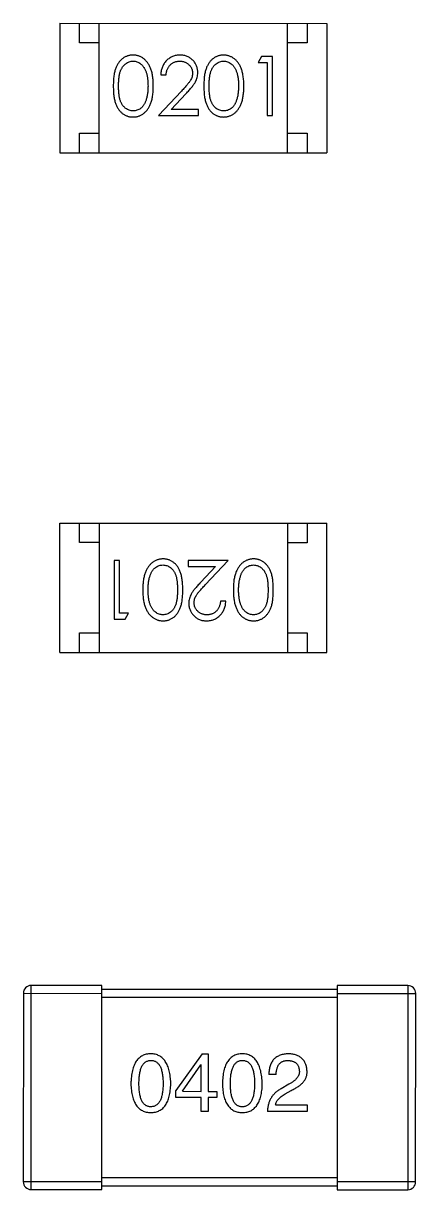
# Model space of a CAD drawing. Header units: millimetres. Extents: x 453.6 to 545.9, y 214.7 to 294.3.
# Drawn here: x 498.603 to 499.603, y 274.877 to 277.848 of the extents above; entities that cross this region are included whole.
import ezdxf

# ---------------------------------------------------------------- set-up
doc = ezdxf.new("R2010")
doc.units = ezdxf.units.MM
doc.header["$LTSCALE"] = 30.734
doc.layers.get('0').update_dxf_attribs({"linetype": 'CONTINUOUS'})

msp = doc.modelspace()

# ---------------------------------------------------------------- linework, layer by layer
at = {"linetype": 'Continuous'}
for p, q in [((498.6962, 277.8481), (498.6962, 277.5181)), ((498.6962, 277.8481), (499.3762, 277.848)), ((498.7462, 277.7981), (498.7462, 277.8481)), ((498.7962, 277.5181), (498.7962, 277.8481)), ((499.2762, 277.518), (499.2762, 277.848)), ((499.3262, 277.848), (499.3262, 277.798)), ((499.3762, 277.848), (499.3762, 277.518)), ((498.7962, 277.7981), (498.7462, 277.7981)), ((499.3262, 277.798), (499.2762, 277.798)), ((499.2103, 277.7633), (499.2015, 277.7479)), ((499.238, 277.7633), (499.2103, 277.7633)), ((499.238, 277.6133), (499.238, 277.7633)), ((499.2015, 277.7479), (499.2246, 277.7479)), ((499.2246, 277.7479), (499.2246, 277.6133)), ((498.9534, 277.7172), (498.9669, 277.7172)), ((499.0058, 277.6754), (498.9476, 277.6133)), ((498.9798, 277.6287), (499.0173, 277.6687)), ((498.9476, 277.6133), (499.0496, 277.6133)), ((499.0496, 277.6287), (498.9798, 277.6287)), ((499.0496, 277.6133), (499.0496, 277.6287)), ((499.2246, 277.6133), (499.238, 277.6133)), ((498.7462, 277.5181), (498.7462, 277.5681)), ((498.7462, 277.5681), (498.7962, 277.5681)), ((499.2762, 277.568), (499.3262, 277.568)), ((499.3262, 277.568), (499.3262, 277.518)), ((498.6962, 277.5181), (499.3762, 277.518)), ((498.6961, 276.2452), (498.6962, 276.5752)), ((498.6962, 276.5752), (499.3762, 276.5751)), ((498.7462, 276.5252), (498.7462, 276.5752)), ((498.7962, 276.5752), (498.7961, 276.2452)), ((499.2762, 276.5751), (499.2761, 276.2451)), ((499.3262, 276.5751), (499.3262, 276.5251)), ((499.3761, 276.2451), (499.3762, 276.5751)), ((498.7962, 276.5252), (498.7462, 276.5252)), ((499.3262, 276.5251), (499.2762, 276.5251)), ((498.8344, 276.4799), (498.8343, 276.3299)), ((498.8478, 276.4799), (498.8344, 276.4799)), ((498.8478, 276.3453), (498.8478, 276.4799)), ((499.0228, 276.4799), (499.0228, 276.4645)), ((499.1248, 276.4799), (499.0228, 276.4799)), ((499.0228, 276.4645), (499.0926, 276.4645)), ((499.0926, 276.4645), (499.0551, 276.4245)), ((499.0666, 276.4178), (499.1248, 276.4799)), ((499.119, 276.376), (499.1055, 276.376)), ((498.8709, 276.3453), (498.8478, 276.3453)), ((498.8621, 276.3299), (498.8709, 276.3453)), ((498.8343, 276.3299), (498.8621, 276.3299)), ((498.7461, 276.2452), (498.7461, 276.2952)), ((498.7461, 276.2952), (498.7961, 276.2952)), ((499.2761, 276.2951), (499.3261, 276.2951)), ((499.3261, 276.2951), (499.3261, 276.2451)), ((498.6961, 276.2452), (499.3761, 276.2451)), ((498.6229, 274.8773), (498.623, 275.3973)), ((498.803, 275.3972), (498.623, 275.3973)), ((498.8029, 274.8772), (498.803, 275.3972)), ((499.403, 275.3871), (498.803, 275.3872)), ((499.403, 275.3971), (499.4029, 274.8771)), ((499.583, 275.3971), (499.403, 275.3971)), ((499.583, 275.3971), (499.5829, 274.8771)), ((498.603, 275.3773), (498.6029, 274.8973)), ((498.603, 275.3773), (498.803, 275.3772)), ((498.803, 275.3672), (499.403, 275.3671)), ((499.403, 275.3771), (499.603, 275.3771)), ((499.6029, 274.8971), (499.603, 275.3771)), ((499.0585, 275.2235), (498.9913, 275.13)), ((499.0585, 275.2235), (499.0741, 275.2234)), ((499.0741, 275.2234), (499.0741, 275.1275)), ((499.0085, 275.1276), (499.0552, 275.1948)), ((499.056, 275.1948), (499.0552, 275.1948)), ((499.056, 275.1275), (499.056, 275.1948)), ((499.2474, 275.1701), (499.2285, 275.1701)), ((499.2793, 275.1455), (499.2597, 275.1341)), ((498.9913, 275.112), (498.9913, 275.13)), ((499.0085, 275.1276), (499.056, 275.1275)), ((499.0741, 275.1275), (499.0962, 275.1275)), ((499.0962, 275.1275), (499.0962, 275.112)), ((499.2703, 275.121), (499.2859, 275.13)), ((499.056, 275.112), (498.9913, 275.112)), ((499.056, 275.0759), (499.056, 275.112)), ((499.0741, 275.112), (499.0741, 275.0759)), ((499.0962, 275.112), (499.0741, 275.112)), ((499.2457, 275.0931), (499.3261, 275.0931)), ((499.3261, 275.0931), (499.3261, 275.0759)), ((499.0741, 275.0759), (499.056, 275.0759)), ((499.3261, 275.0759), (499.2252, 275.0759)), ((499.4029, 274.9071), (498.8029, 274.9072)), ((498.8029, 274.8972), (498.6029, 274.8973)), ((498.6229, 274.8773), (498.8029, 274.8772)), ((498.8029, 274.8872), (499.4029, 274.8871)), ((499.6029, 274.8971), (499.4029, 274.8971)), ((499.4029, 274.8771), (499.5829, 274.8771))]:
    msp.add_line(p, q, dxfattribs=at)
for centre, start, end in [((498.623, 275.3773), 89.9899, 179.9899), ((499.583, 275.3771), 359.9899, 89.9899), ((498.6229, 274.8973), 179.9899, 269.9899), ((499.5829, 274.8971), 269.9899, 359.9899)]:
    msp.add_arc(centre, 0.02, start, end, dxfattribs=at)
for points, knots in [([(498.8824, 277.7672), (498.8812, 277.7672), (498.8789, 277.7671), (498.8755, 277.7667), (498.8721, 277.7661), (498.8688, 277.7651), (498.8656, 277.764), (498.8625, 277.7625), (498.8594, 277.7608), (498.8565, 277.7588), (498.8537, 277.7566), (498.851, 277.7542), (498.8485, 277.7514), (498.8462, 277.7485), (498.8441, 277.7453), (498.842, 277.7418), (498.8402, 277.7381), (498.8385, 277.7342), (498.8371, 277.7299), (498.8358, 277.7252), (498.8346, 277.72), (498.8338, 277.7145), (498.8331, 277.7085), (498.8326, 277.7022), (498.8323, 277.6953), (498.8323, 277.6907), (498.8323, 277.6883)], [0, 0, 0, 0, 0.033742, 0.066533, 0.099153, 0.13154, 0.164087, 0.196563, 0.229707, 0.263315, 0.297504, 0.331686, 0.366482, 0.4021, 0.438958, 0.476748, 0.515985, 0.556589, 0.599519, 0.645765, 0.695487, 0.748721, 0.805687, 0.866754, 0.931405, 1, 1, 1, 1]), ([(498.9342, 277.6883), (498.9342, 277.6906), (498.9341, 277.6951), (498.9338, 277.7016), (498.9333, 277.7078), (498.9325, 277.7137), (498.9316, 277.7191), (498.9304, 277.7243), (498.929, 277.729), (498.9274, 277.7334), (498.9256, 277.7375), (498.9237, 277.7414), (498.9216, 277.7449), (498.9193, 277.7482), (498.9169, 277.7512), (498.9143, 277.754), (498.9116, 277.7566), (498.9087, 277.7588), (498.9058, 277.7608), (498.9027, 277.7625), (498.8995, 277.7639), (498.8963, 277.7651), (498.8929, 277.766), (498.8895, 277.7667), (498.886, 277.7671), (498.8836, 277.7672), (498.8824, 277.7672)], [0, 0, 0, 0, 0.065278, 0.127205, 0.186168, 0.241675, 0.294115, 0.343609, 0.390387, 0.434463, 0.476646, 0.517002, 0.555936, 0.593716, 0.630057, 0.665601, 0.700745, 0.734917, 0.768681, 0.802087, 0.834849, 0.867433, 0.900138, 0.932806, 0.966212, 1, 1, 1, 1]), ([(499.0023, 277.7672), (499.0007, 277.7671), (498.9974, 277.767), (498.9925, 277.7664), (498.9879, 277.7652), (498.9835, 277.7637), (498.9793, 277.7617), (498.9753, 277.7593), (498.9714, 277.7564), (498.9679, 277.7531), (498.9646, 277.7495), (498.9617, 277.7456), (498.9593, 277.7415), (498.9573, 277.7371), (498.9556, 277.7325), (498.9545, 277.7276), (498.9537, 277.7225), (498.9535, 277.7189), (498.9534, 277.7172)], [0, 0, 0, 0, 0.06445, 0.126725, 0.187421, 0.247417, 0.306749, 0.366595, 0.427749, 0.490235, 0.553031, 0.614805, 0.676505, 0.738096, 0.801021, 0.864897, 0.931209, 1, 1, 1, 1]), ([(499.0476, 277.7226), (499.0476, 277.724), (499.0475, 277.727), (499.0469, 277.7313), (499.0459, 277.7354), (499.0446, 277.7394), (499.0428, 277.7433), (499.0406, 277.747), (499.0381, 277.7506), (499.0352, 277.7539), (499.032, 277.757), (499.0284, 277.7597), (499.0247, 277.762), (499.0207, 277.7639), (499.0164, 277.7654), (499.0119, 277.7664), (499.0072, 277.767), (499.004, 277.7671), (499.0023, 277.7672)], [0, 0, 0, 0, 0.06271, 0.123347, 0.183401, 0.242828, 0.302097, 0.36242, 0.423725, 0.487032, 0.550491, 0.612709, 0.674265, 0.73617, 0.799211, 0.863483, 0.930525, 1, 1, 1, 1]), ([(499.1132, 277.7671), (499.112, 277.7671), (499.1097, 277.7671), (499.1062, 277.7667), (499.1029, 277.766), (499.0996, 277.7651), (499.0963, 277.7639), (499.0932, 277.7624), (499.0902, 277.7607), (499.0872, 277.7588), (499.0844, 277.7566), (499.0818, 277.7541), (499.0793, 277.7514), (499.077, 277.7484), (499.0748, 277.7452), (499.0728, 277.7418), (499.071, 277.7381), (499.0693, 277.7341), (499.0678, 277.7298), (499.0665, 277.7251), (499.0654, 277.72), (499.0646, 277.7145), (499.0639, 277.7085), (499.0634, 277.7021), (499.0631, 277.6953), (499.063, 277.6906), (499.063, 277.6882)], [0, 0, 0, 0, 0.033742, 0.066533, 0.099153, 0.13154, 0.164087, 0.196563, 0.229707, 0.263315, 0.297504, 0.331686, 0.366482, 0.4021, 0.438958, 0.476748, 0.515985, 0.556589, 0.599519, 0.645765, 0.695487, 0.748721, 0.805687, 0.866754, 0.931405, 1, 1, 1, 1]), ([(499.165, 277.6882), (499.1649, 277.6905), (499.1649, 277.695), (499.1646, 277.7016), (499.164, 277.7078), (499.1633, 277.7136), (499.1623, 277.7191), (499.1612, 277.7242), (499.1598, 277.729), (499.1582, 277.7334), (499.1564, 277.7375), (499.1545, 277.7413), (499.1523, 277.7449), (499.1501, 277.7482), (499.1477, 277.7512), (499.1451, 277.754), (499.1424, 277.7565), (499.1395, 277.7587), (499.1365, 277.7607), (499.1335, 277.7624), (499.1303, 277.7639), (499.127, 277.7651), (499.1237, 277.766), (499.1203, 277.7667), (499.1168, 277.7671), (499.1144, 277.7671), (499.1132, 277.7671)], [0, 0, 0, 0, 0.065278, 0.127205, 0.186168, 0.241675, 0.294115, 0.343609, 0.390387, 0.434463, 0.476646, 0.517002, 0.555936, 0.593716, 0.630057, 0.665601, 0.700745, 0.734917, 0.768681, 0.802087, 0.834849, 0.867433, 0.900138, 0.932806, 0.966212, 1, 1, 1, 1]), ([(498.8457, 277.6883), (498.8457, 277.6903), (498.8457, 277.6943), (498.846, 277.6999), (498.8463, 277.7052), (498.8469, 277.7101), (498.8475, 277.7146), (498.8483, 277.7188), (498.8492, 277.7225), (498.8503, 277.7259), (498.8515, 277.729), (498.8529, 277.732), (498.8544, 277.7347), (498.856, 277.7372), (498.8578, 277.7395), (498.8597, 277.7416), (498.8617, 277.7436), (498.8645, 277.7458), (498.8683, 277.7482), (498.873, 277.7503), (498.8779, 277.7515), (498.8812, 277.7517), (498.8829, 277.7518)], [0, 0, 0, 0, 0.073302, 0.142286, 0.206253, 0.266017, 0.321612, 0.372532, 0.419497, 0.462398, 0.502825, 0.541489, 0.579034, 0.615143, 0.650298, 0.684912, 0.718701, 0.752189, 0.817245, 0.879117, 0.939613, 1, 1, 1, 1]), ([(498.8829, 277.7518), (498.8845, 277.7517), (498.8878, 277.7515), (498.8926, 277.7503), (498.8973, 277.7481), (498.9011, 277.7458), (498.9039, 277.7435), (498.906, 277.7415), (498.9079, 277.7393), (498.9097, 277.7368), (498.9114, 277.7341), (498.913, 277.7311), (498.9144, 277.728), (498.9157, 277.7245), (498.9169, 277.7209), (498.918, 277.717), (498.9188, 277.7128), (498.9195, 277.7084), (498.92, 277.7037), (498.9205, 277.6988), (498.9207, 277.6936), (498.9207, 277.6901), (498.9207, 277.6883)], [0, 0, 0, 0, 0.059689, 0.119507, 0.181075, 0.246162, 0.279894, 0.314468, 0.350403, 0.387474, 0.426147, 0.466624, 0.508745, 0.553328, 0.600058, 0.649177, 0.700552, 0.754894, 0.811825, 0.871514, 0.934319, 1, 1, 1, 1]), ([(498.9669, 277.7172), (498.967, 277.7185), (498.9673, 277.7211), (498.968, 277.7249), (498.9689, 277.7284), (498.9702, 277.7317), (498.9717, 277.7348), (498.9734, 277.7377), (498.9754, 277.7403), (498.9777, 277.7427), (498.9802, 277.7448), (498.9828, 277.7467), (498.9855, 277.7483), (498.9885, 277.7495), (498.9916, 277.7505), (498.9948, 277.7513), (498.9982, 277.7517), (499.0005, 277.7517), (499.0017, 277.7518)], [0, 0, 0, 0, 0.073648, 0.143686, 0.210962, 0.275557, 0.338064, 0.399311, 0.4594, 0.51934, 0.579024, 0.637809, 0.695959, 0.754122, 0.813113, 0.873453, 0.935561, 1, 1, 1, 1]), ([(499.0017, 277.7518), (499.0028, 277.7517), (499.005, 277.7517), (499.0082, 277.7512), (499.0113, 277.7506), (499.0143, 277.7496), (499.0171, 277.7483), (499.0198, 277.7468), (499.0224, 277.7449), (499.0248, 277.7428), (499.027, 277.7405), (499.0289, 277.7381), (499.0305, 277.7356), (499.0319, 277.733), (499.0329, 277.7302), (499.0336, 277.7274), (499.0341, 277.7244), (499.0342, 277.7224), (499.0342, 277.7214)], [0, 0, 0, 0, 0.068027, 0.133505, 0.19695, 0.26027, 0.322741, 0.384982, 0.448465, 0.513424, 0.578224, 0.640011, 0.700094, 0.760067, 0.819012, 0.877878, 0.938035, 1, 1, 1, 1]), ([(499.0765, 277.6883), (499.0765, 277.6903), (499.0765, 277.6942), (499.0768, 277.6999), (499.0771, 277.7052), (499.0776, 277.7101), (499.0782, 277.7146), (499.0791, 277.7187), (499.08, 277.7225), (499.0811, 277.7259), (499.0823, 277.729), (499.0837, 277.7319), (499.0852, 277.7346), (499.0868, 277.7371), (499.0885, 277.7394), (499.0904, 277.7416), (499.0924, 277.7435), (499.0953, 277.7458), (499.0991, 277.7481), (499.1038, 277.7503), (499.1087, 277.7515), (499.112, 277.7517), (499.1136, 277.7517)], [0, 0, 0, 0, 0.073302, 0.142286, 0.206253, 0.266017, 0.321612, 0.372532, 0.419497, 0.462398, 0.502825, 0.541489, 0.579034, 0.615143, 0.650298, 0.684912, 0.718701, 0.752189, 0.817245, 0.879117, 0.939613, 1, 1, 1, 1]), ([(499.1136, 277.7517), (499.1153, 277.7517), (499.1186, 277.7515), (499.1234, 277.7503), (499.1281, 277.7481), (499.1318, 277.7458), (499.1347, 277.7435), (499.1367, 277.7415), (499.1387, 277.7392), (499.1405, 277.7368), (499.1422, 277.7341), (499.1437, 277.7311), (499.1452, 277.7279), (499.1465, 277.7245), (499.1477, 277.7208), (499.1487, 277.7169), (499.1495, 277.7128), (499.1503, 277.7083), (499.1508, 277.7037), (499.1512, 277.6988), (499.1514, 277.6936), (499.1515, 277.6901), (499.1515, 277.6883)], [0, 0, 0, 0, 0.059689, 0.119507, 0.181075, 0.246162, 0.279894, 0.314468, 0.350403, 0.387474, 0.426147, 0.466624, 0.508745, 0.553328, 0.600058, 0.649177, 0.700552, 0.754894, 0.811825, 0.871514, 0.934319, 1, 1, 1, 1]), ([(499.0342, 277.7214), (499.0341, 277.7197), (499.034, 277.7165), (499.033, 277.7117), (499.0313, 277.7071), (499.0293, 277.7032), (499.0272, 277.7001), (499.0253, 277.6974), (499.023, 277.6945), (499.0203, 277.6912), (499.0173, 277.6877), (499.0138, 277.6838), (499.01, 277.6797), (499.0072, 277.6769), (499.0058, 277.6754)], [0, 0, 0, 0, 0.088014, 0.174976, 0.2638, 0.355443, 0.406413, 0.465519, 0.533076, 0.609353, 0.693899, 0.787171, 0.889197, 1, 1, 1, 1]), ([(499.0173, 277.6687), (499.0187, 277.6703), (499.0215, 277.6733), (499.0254, 277.6776), (499.029, 277.6817), (499.0322, 277.6856), (499.0351, 277.6892), (499.0375, 277.6926), (499.0396, 277.6958), (499.042, 277.6996), (499.0443, 277.7043), (499.0462, 277.7102), (499.0474, 277.7163), (499.0476, 277.7205), (499.0476, 277.7226)], [0, 0, 0, 0, 0.09953, 0.192079, 0.277712, 0.357454, 0.429648, 0.495771, 0.555538, 0.608657, 0.707578, 0.804328, 0.901298, 1, 1, 1, 1]), ([(498.8323, 277.6883), (498.8323, 277.6859), (498.8323, 277.6813), (498.8326, 277.6745), (498.8331, 277.6681), (498.8338, 277.6622), (498.8347, 277.6567), (498.8358, 277.6515), (498.8371, 277.6468), (498.8386, 277.6424), (498.8403, 277.6384), (498.8422, 277.6347), (498.8442, 277.6313), (498.8464, 277.6281), (498.8487, 277.6251), (498.8511, 277.6224), (498.8538, 277.6199), (498.8566, 277.6177), (498.8595, 277.6158), (498.8625, 277.6141), (498.8656, 277.6126), (498.8688, 277.6115), (498.8721, 277.6106), (498.8754, 277.6099), (498.8789, 277.6095), (498.8812, 277.6095), (498.8824, 277.6095)], [0, 0, 0, 0, 0.068113, 0.132564, 0.193427, 0.250218, 0.303569, 0.353576, 0.400235, 0.443586, 0.484619, 0.524292, 0.56238, 0.599049, 0.63494, 0.669782, 0.704009, 0.737842, 0.771098, 0.803896, 0.836415, 0.868639, 0.900715, 0.933378, 0.966213, 1, 1, 1, 1]), ([(498.8828, 277.6249), (498.8812, 277.6249), (498.8779, 277.6251), (498.873, 277.6264), (498.8683, 277.6285), (498.8645, 277.6309), (498.8617, 277.6332), (498.8596, 277.6351), (498.8577, 277.6372), (498.8559, 277.6396), (498.8543, 277.6421), (498.8529, 277.6448), (498.8515, 277.6477), (498.8503, 277.6508), (498.8492, 277.6542), (498.8482, 277.658), (498.8475, 277.6621), (498.8468, 277.6666), (498.8463, 277.6715), (498.846, 277.6768), (498.8457, 277.6824), (498.8457, 277.6863), (498.8457, 277.6883)], [0, 0, 0, 0, 0.060034, 0.120278, 0.182348, 0.247919, 0.281641, 0.315701, 0.350322, 0.385703, 0.421819, 0.459196, 0.497866, 0.538301, 0.58121, 0.628183, 0.679403, 0.734699, 0.794074, 0.858416, 0.927049, 1, 1, 1, 1]), ([(498.8824, 277.6095), (498.8836, 277.6095), (498.886, 277.6095), (498.8895, 277.61), (498.8929, 277.6106), (498.8963, 277.6116), (498.8995, 277.6128), (498.9027, 277.6142), (498.9058, 277.616), (498.9088, 277.6179), (498.9117, 277.6202), (498.9144, 277.6227), (498.917, 277.6255), (498.9194, 277.6286), (498.9217, 277.6319), (498.9238, 277.6354), (498.9257, 277.6392), (498.9275, 277.6433), (498.9291, 277.6477), (498.9304, 277.6524), (498.9316, 277.6575), (498.9326, 277.663), (498.9333, 277.6688), (498.9338, 277.675), (498.9341, 277.6815), (498.9342, 277.686), (498.9342, 277.6883)], [0, 0, 0, 0, 0.033824, 0.067298, 0.10028, 0.133019, 0.165736, 0.198792, 0.232372, 0.266409, 0.301016, 0.336196, 0.371972, 0.408574, 0.446394, 0.485225, 0.525372, 0.567224, 0.611081, 0.65775, 0.70702, 0.759235, 0.814484, 0.873227, 0.934937, 1, 1, 1, 1]), ([(498.9207, 277.6883), (498.9207, 277.6865), (498.9207, 277.683), (498.9204, 277.6777), (498.9199, 277.6727), (498.9194, 277.6679), (498.9185, 277.6633), (498.9176, 277.6589), (498.9164, 277.6547), (498.9155, 277.6519), (498.915, 277.6506)], [0, 0, 0, 0, 0.141157, 0.277773, 0.409244, 0.535676, 0.657497, 0.775458, 0.889412, 1, 1, 1, 1]), ([(499.063, 277.6882), (499.063, 277.6859), (499.0631, 277.6812), (499.0634, 277.6744), (499.0639, 277.6681), (499.0646, 277.6621), (499.0655, 277.6566), (499.0665, 277.6515), (499.0679, 277.6467), (499.0694, 277.6424), (499.0711, 277.6384), (499.0729, 277.6347), (499.0749, 277.6312), (499.0771, 277.628), (499.0794, 277.625), (499.0819, 277.6223), (499.0846, 277.6199), (499.0873, 277.6177), (499.0903, 277.6158), (499.0933, 277.6141), (499.0964, 277.6126), (499.0996, 277.6115), (499.1028, 277.6106), (499.1062, 277.6099), (499.1096, 277.6095), (499.112, 277.6095), (499.1132, 277.6094)], [0, 0, 0, 0, 0.068113, 0.132564, 0.193427, 0.250218, 0.303569, 0.353576, 0.400235, 0.443586, 0.484619, 0.524292, 0.56238, 0.599049, 0.63494, 0.669782, 0.704009, 0.737842, 0.771098, 0.803896, 0.836415, 0.868639, 0.900715, 0.933378, 0.966213, 1, 1, 1, 1]), ([(499.1136, 277.6248), (499.112, 277.6249), (499.1087, 277.6251), (499.1038, 277.6264), (499.099, 277.6284), (499.0953, 277.6308), (499.0924, 277.6331), (499.0904, 277.6351), (499.0885, 277.6372), (499.0867, 277.6395), (499.0851, 277.642), (499.0836, 277.6447), (499.0823, 277.6476), (499.081, 277.6508), (499.0799, 277.6542), (499.079, 277.6579), (499.0782, 277.6621), (499.0776, 277.6666), (499.0771, 277.6715), (499.0768, 277.6768), (499.0765, 277.6824), (499.0765, 277.6863), (499.0765, 277.6883)], [0, 0, 0, 0, 0.060034, 0.120278, 0.182348, 0.247919, 0.281641, 0.315701, 0.350322, 0.385703, 0.421819, 0.459196, 0.497866, 0.538301, 0.58121, 0.628183, 0.679403, 0.734699, 0.794074, 0.858416, 0.927049, 1, 1, 1, 1]), ([(499.1132, 277.6094), (499.1144, 277.6095), (499.1167, 277.6095), (499.1202, 277.6099), (499.1237, 277.6106), (499.127, 277.6115), (499.1303, 277.6127), (499.1335, 277.6142), (499.1366, 277.6159), (499.1396, 277.6179), (499.1425, 277.6202), (499.1452, 277.6227), (499.1478, 277.6255), (499.1502, 277.6285), (499.1525, 277.6318), (499.1545, 277.6354), (499.1565, 277.6392), (499.1582, 277.6433), (499.1599, 277.6476), (499.1612, 277.6524), (499.1624, 277.6575), (499.1633, 277.6629), (499.164, 277.6687), (499.1646, 277.6749), (499.1649, 277.6815), (499.1649, 277.6859), (499.165, 277.6882)], [0, 0, 0, 0, 0.033824, 0.067298, 0.10028, 0.133019, 0.165736, 0.198792, 0.232372, 0.266409, 0.301016, 0.336196, 0.371972, 0.408574, 0.446394, 0.485225, 0.525372, 0.567224, 0.611081, 0.65775, 0.70702, 0.759235, 0.814484, 0.873227, 0.934937, 1, 1, 1, 1]), ([(499.1515, 277.6883), (499.1515, 277.6865), (499.1514, 277.6829), (499.1512, 277.6777), (499.1507, 277.6727), (499.1501, 277.6679), (499.1493, 277.6633), (499.1484, 277.6588), (499.1472, 277.6546), (499.1463, 277.6519), (499.1458, 277.6506)], [0, 0, 0, 0, 0.141157, 0.277773, 0.409244, 0.535676, 0.657497, 0.775458, 0.889412, 1, 1, 1, 1]), ([(498.915, 277.6506), (498.9146, 277.6496), (498.9139, 277.6475), (498.9126, 277.6446), (498.9111, 277.6419), (498.9095, 277.6393), (498.9077, 277.637), (498.9059, 277.6349), (498.9039, 277.633), (498.9011, 277.6307), (498.8974, 277.6284), (498.8927, 277.6264), (498.8878, 277.6251), (498.8845, 277.6249), (498.8828, 277.6249)], [0, 0, 0, 0, 0.075949, 0.148549, 0.218996, 0.286119, 0.351826, 0.416074, 0.478265, 0.540325, 0.660405, 0.774606, 0.887187, 1, 1, 1, 1]), ([(499.1458, 277.6506), (499.1454, 277.6495), (499.1447, 277.6475), (499.1433, 277.6445), (499.1419, 277.6418), (499.1403, 277.6393), (499.1385, 277.637), (499.1367, 277.6348), (499.1347, 277.6329), (499.1318, 277.6307), (499.1282, 277.6283), (499.1234, 277.6263), (499.1186, 277.625), (499.1153, 277.6249), (499.1136, 277.6248)], [0, 0, 0, 0, 0.075949, 0.148549, 0.218996, 0.286119, 0.351826, 0.416074, 0.478265, 0.540325, 0.660405, 0.774606, 0.887187, 1, 1, 1, 1]), ([(498.9592, 276.4838), (498.958, 276.4837), (498.9557, 276.4837), (498.9521, 276.4832), (498.9487, 276.4826), (498.9454, 276.4817), (498.9421, 276.4804), (498.9389, 276.479), (498.9358, 276.4773), (498.9328, 276.4753), (498.9299, 276.473), (498.9272, 276.4705), (498.9246, 276.4677), (498.9222, 276.4647), (498.9199, 276.4614), (498.9178, 276.4578), (498.9159, 276.454), (498.9141, 276.4499), (498.9125, 276.4456), (498.9112, 276.4408), (498.91, 276.4357), (498.9091, 276.4303), (498.9084, 276.4244), (498.9078, 276.4183), (498.9075, 276.4117), (498.9075, 276.4073), (498.9074, 276.405)], [0, 0, 0, 0, 0.033824, 0.067298, 0.10028, 0.133019, 0.165736, 0.198792, 0.232372, 0.266409, 0.301016, 0.336196, 0.371972, 0.408574, 0.446394, 0.485225, 0.525372, 0.567224, 0.611081, 0.65775, 0.70702, 0.759235, 0.814484, 0.873227, 0.934937, 1, 1, 1, 1]), ([(499.0094, 276.405), (499.0093, 276.4073), (499.0093, 276.412), (499.009, 276.4187), (499.0085, 276.4251), (499.0078, 276.431), (499.0069, 276.4366), (499.0058, 276.4417), (499.0045, 276.4464), (499.003, 276.4508), (499.0013, 276.4548), (498.9995, 276.4585), (498.9974, 276.462), (498.9953, 276.4652), (498.993, 276.4682), (498.9905, 276.4709), (498.9878, 276.4733), (498.985, 276.4755), (498.9821, 276.4774), (498.9791, 276.4791), (498.976, 276.4806), (498.9728, 276.4817), (498.9695, 276.4826), (498.9662, 276.4833), (498.9627, 276.4837), (498.9604, 276.4837), (498.9592, 276.4838)], [0, 0, 0, 0, 0.068113, 0.132564, 0.193427, 0.250218, 0.303569, 0.353576, 0.400235, 0.443586, 0.484619, 0.524292, 0.56238, 0.599049, 0.63494, 0.669782, 0.704009, 0.737842, 0.771098, 0.803896, 0.836415, 0.868639, 0.900715, 0.933378, 0.966213, 1, 1, 1, 1]), ([(499.19, 276.4837), (499.1888, 276.4837), (499.1864, 276.4837), (499.1829, 276.4832), (499.1795, 276.4826), (499.1761, 276.4816), (499.1729, 276.4804), (499.1697, 276.479), (499.1666, 276.4772), (499.1636, 276.4752), (499.1607, 276.473), (499.1579, 276.4705), (499.1553, 276.4677), (499.1529, 276.4646), (499.1507, 276.4613), (499.1486, 276.4578), (499.1467, 276.454), (499.1449, 276.4499), (499.1433, 276.4455), (499.142, 276.4408), (499.1408, 276.4357), (499.1398, 276.4302), (499.1391, 276.4244), (499.1386, 276.4182), (499.1383, 276.4117), (499.1382, 276.4072), (499.1382, 276.4049)], [0, 0, 0, 0, 0.033824, 0.067298, 0.10028, 0.133019, 0.165736, 0.198792, 0.232372, 0.266409, 0.301016, 0.336196, 0.371972, 0.408574, 0.446394, 0.485225, 0.525372, 0.567224, 0.611081, 0.65775, 0.70702, 0.759235, 0.814484, 0.873227, 0.934937, 1, 1, 1, 1]), ([(499.2401, 276.4049), (499.2401, 276.4073), (499.2401, 276.4119), (499.2398, 276.4187), (499.2393, 276.4251), (499.2386, 276.431), (499.2377, 276.4365), (499.2366, 276.4417), (499.2353, 276.4464), (499.2338, 276.4507), (499.2321, 276.4547), (499.2302, 276.4585), (499.2282, 276.4619), (499.226, 276.4651), (499.2237, 276.4681), (499.2213, 276.4708), (499.2186, 276.4733), (499.2158, 276.4755), (499.2129, 276.4774), (499.2099, 276.4791), (499.2068, 276.4805), (499.2036, 276.4817), (499.2003, 276.4826), (499.197, 276.4832), (499.1935, 276.4837), (499.1912, 276.4837), (499.19, 276.4837)], [0, 0, 0, 0, 0.068113, 0.132564, 0.193427, 0.250218, 0.303569, 0.353576, 0.400235, 0.443586, 0.484619, 0.524292, 0.56238, 0.599049, 0.63494, 0.669782, 0.704009, 0.737842, 0.771098, 0.803896, 0.836415, 0.868639, 0.900715, 0.933378, 0.966213, 1, 1, 1, 1]), ([(498.9266, 276.4426), (498.927, 276.4437), (498.9277, 276.4457), (498.9291, 276.4486), (498.9305, 276.4514), (498.9321, 276.4539), (498.9339, 276.4562), (498.9357, 276.4583), (498.9377, 276.4603), (498.9405, 276.4625), (498.9442, 276.4649), (498.9489, 276.4668), (498.9538, 276.4682), (498.9571, 276.4683), (498.9588, 276.4684)], [0, 0, 0, 0, 0.075949, 0.148549, 0.218996, 0.286119, 0.351826, 0.416074, 0.478265, 0.540325, 0.660405, 0.774606, 0.887187, 1, 1, 1, 1]), ([(498.9588, 276.4684), (498.9604, 276.4683), (498.9637, 276.4681), (498.9686, 276.4668), (498.9733, 276.4647), (498.9771, 276.4624), (498.9799, 276.4601), (498.982, 276.4581), (498.9839, 276.456), (498.9857, 276.4537), (498.9873, 276.4512), (498.9888, 276.4485), (498.9901, 276.4456), (498.9914, 276.4424), (498.9925, 276.439), (498.9934, 276.4353), (498.9941, 276.4311), (498.9948, 276.4266), (498.9953, 276.4217), (498.9956, 276.4164), (498.9959, 276.4108), (498.9959, 276.4069), (498.9959, 276.4049)], [0, 0, 0, 0, 0.060034, 0.120278, 0.182348, 0.247919, 0.281641, 0.315701, 0.350322, 0.385703, 0.421819, 0.459196, 0.497866, 0.538301, 0.58121, 0.628183, 0.679403, 0.734699, 0.794074, 0.858416, 0.927049, 1, 1, 1, 1]), ([(499.1574, 276.4426), (499.1577, 276.4436), (499.1585, 276.4457), (499.1598, 276.4486), (499.1613, 276.4513), (499.1629, 276.4539), (499.1646, 276.4562), (499.1665, 276.4583), (499.1685, 276.4602), (499.1713, 276.4625), (499.175, 276.4648), (499.1797, 276.4668), (499.1846, 276.4681), (499.1879, 276.4683), (499.1895, 276.4683)], [0, 0, 0, 0, 0.075949, 0.148549, 0.218996, 0.286119, 0.351826, 0.416074, 0.478265, 0.540325, 0.660405, 0.774606, 0.887187, 1, 1, 1, 1]), ([(499.1895, 276.4683), (499.1912, 276.4682), (499.1945, 276.4681), (499.1994, 276.4668), (499.2041, 276.4647), (499.2079, 276.4623), (499.2107, 276.46), (499.2128, 276.4581), (499.2147, 276.4559), (499.2164, 276.4536), (499.2181, 276.4511), (499.2195, 276.4484), (499.2209, 276.4455), (499.2221, 276.4424), (499.2232, 276.439), (499.2241, 276.4352), (499.2249, 276.4311), (499.2256, 276.4266), (499.226, 276.4217), (499.2264, 276.4164), (499.2267, 276.4108), (499.2267, 276.4069), (499.2267, 276.4049)], [0, 0, 0, 0, 0.060034, 0.120278, 0.182348, 0.247919, 0.281641, 0.315701, 0.350322, 0.385703, 0.421819, 0.459196, 0.497866, 0.538301, 0.58121, 0.628183, 0.679403, 0.734699, 0.794074, 0.858416, 0.927049, 1, 1, 1, 1]), ([(498.9209, 276.4049), (498.9209, 276.4067), (498.9209, 276.4103), (498.9212, 276.4155), (498.9217, 276.4205), (498.9223, 276.4253), (498.9231, 276.4299), (498.924, 276.4344), (498.9252, 276.4386), (498.9261, 276.4413), (498.9266, 276.4426)], [0, 0, 0, 0, 0.141157, 0.277773, 0.409244, 0.535676, 0.657497, 0.775458, 0.889412, 1, 1, 1, 1]), ([(499.0551, 276.4245), (499.0537, 276.4229), (499.0509, 276.4199), (499.0469, 276.4156), (499.0434, 276.4115), (499.0402, 276.4076), (499.0373, 276.404), (499.0349, 276.4006), (499.0328, 276.3974), (499.0304, 276.3936), (499.0281, 276.3889), (499.0262, 276.383), (499.025, 276.3769), (499.0248, 276.3727), (499.0247, 276.3706)], [0, 0, 0, 0, 0.09953, 0.192079, 0.277712, 0.357454, 0.429648, 0.495771, 0.555538, 0.608657, 0.707578, 0.804328, 0.901298, 1, 1, 1, 1]), ([(499.1517, 276.4049), (499.1517, 276.4067), (499.1517, 276.4102), (499.152, 276.4154), (499.1524, 276.4205), (499.153, 276.4253), (499.1539, 276.4299), (499.1548, 276.4343), (499.156, 276.4385), (499.1569, 276.4412), (499.1574, 276.4426)], [0, 0, 0, 0, 0.141157, 0.277773, 0.409244, 0.535676, 0.657497, 0.775458, 0.889412, 1, 1, 1, 1]), ([(498.9074, 276.405), (498.9075, 276.4027), (498.9075, 276.3982), (498.9078, 276.3916), (498.9083, 276.3854), (498.9091, 276.3796), (498.91, 276.3741), (498.9112, 276.369), (498.9126, 276.3642), (498.9142, 276.3598), (498.916, 276.3557), (498.9179, 276.3519), (498.9201, 276.3483), (498.9223, 276.345), (498.9247, 276.342), (498.9273, 276.3392), (498.93, 276.3367), (498.9329, 276.3345), (498.9358, 276.3325), (498.9389, 276.3308), (498.9421, 276.3293), (498.9454, 276.3281), (498.9487, 276.3272), (498.9521, 276.3265), (498.9556, 276.3261), (498.958, 276.3261), (498.9592, 276.3261)], [0, 0, 0, 0, 0.065278, 0.127205, 0.186168, 0.241675, 0.294115, 0.343609, 0.390387, 0.434463, 0.476646, 0.517002, 0.555936, 0.593716, 0.630057, 0.665601, 0.700745, 0.734917, 0.768681, 0.802087, 0.834849, 0.867433, 0.900138, 0.932806, 0.966212, 1, 1, 1, 1]), ([(498.9587, 276.3414), (498.9571, 276.3415), (498.9538, 276.3417), (498.949, 276.3429), (498.9443, 276.3451), (498.9406, 276.3474), (498.9377, 276.3497), (498.9356, 276.3517), (498.9337, 276.3539), (498.9319, 276.3564), (498.9302, 276.3591), (498.9287, 276.3621), (498.9272, 276.3653), (498.9259, 276.3687), (498.9247, 276.3724), (498.9236, 276.3763), (498.9228, 276.3804), (498.9221, 276.3848), (498.9216, 276.3895), (498.9211, 276.3944), (498.921, 276.3996), (498.9209, 276.4031), (498.9209, 276.4049)], [0, 0, 0, 0, 0.059689, 0.119507, 0.181075, 0.246162, 0.279894, 0.314468, 0.350403, 0.387474, 0.426147, 0.466624, 0.508745, 0.553328, 0.600058, 0.649177, 0.700552, 0.754894, 0.811825, 0.871514, 0.934319, 1, 1, 1, 1]), ([(498.9959, 276.4049), (498.9959, 276.4029), (498.9959, 276.399), (498.9956, 276.3933), (498.9953, 276.388), (498.9948, 276.3831), (498.9942, 276.3786), (498.9933, 276.3745), (498.9924, 276.3707), (498.9913, 276.3673), (498.9901, 276.3642), (498.9887, 276.3613), (498.9872, 276.3586), (498.9856, 276.3561), (498.9838, 276.3537), (498.982, 276.3516), (498.9799, 276.3497), (498.9771, 276.3474), (498.9733, 276.3451), (498.9686, 276.3429), (498.9637, 276.3417), (498.9604, 276.3415), (498.9587, 276.3414)], [0, 0, 0, 0, 0.073302, 0.142286, 0.206253, 0.266017, 0.321612, 0.372532, 0.419497, 0.462398, 0.502825, 0.541489, 0.579034, 0.615143, 0.650298, 0.684912, 0.718701, 0.752189, 0.817245, 0.879117, 0.939613, 1, 1, 1, 1]), ([(498.9592, 276.3261), (498.9604, 276.3261), (498.9627, 276.3261), (498.9662, 276.3265), (498.9695, 276.3272), (498.9728, 276.3281), (498.976, 276.3293), (498.9792, 276.3307), (498.9822, 276.3325), (498.9851, 276.3344), (498.9879, 276.3366), (498.9906, 276.3391), (498.9931, 276.3418), (498.9954, 276.3447), (498.9976, 276.348), (498.9996, 276.3514), (499.0014, 276.3551), (499.0031, 276.3591), (499.0046, 276.3634), (499.0058, 276.3681), (499.007, 276.3732), (499.0078, 276.3787), (499.0085, 276.3847), (499.009, 276.3911), (499.0093, 276.3979), (499.0093, 276.4026), (499.0094, 276.405)], [0, 0, 0, 0, 0.033742, 0.066533, 0.099153, 0.13154, 0.164087, 0.196563, 0.229707, 0.263315, 0.297504, 0.331686, 0.366482, 0.4021, 0.438958, 0.476748, 0.515985, 0.556589, 0.599519, 0.645765, 0.695487, 0.748721, 0.805687, 0.866754, 0.931405, 1, 1, 1, 1]), ([(499.0382, 276.3718), (499.0383, 276.3735), (499.0384, 276.3767), (499.0394, 276.3815), (499.0411, 276.3861), (499.0431, 276.3899), (499.0452, 276.3931), (499.047, 276.3958), (499.0494, 276.3987), (499.052, 276.402), (499.0551, 276.4055), (499.0586, 276.4093), (499.0624, 276.4135), (499.0652, 276.4163), (499.0666, 276.4178)], [0, 0, 0, 0, 0.088014, 0.174976, 0.2638, 0.355443, 0.406413, 0.465519, 0.533076, 0.609353, 0.693899, 0.787171, 0.889197, 1, 1, 1, 1]), ([(499.1382, 276.4049), (499.1382, 276.4026), (499.1383, 276.3981), (499.1386, 276.3916), (499.1391, 276.3854), (499.1399, 276.3795), (499.1408, 276.374), (499.142, 276.3689), (499.1434, 276.3642), (499.145, 276.3598), (499.1468, 276.3557), (499.1487, 276.3518), (499.1508, 276.3483), (499.1531, 276.345), (499.1555, 276.3419), (499.158, 276.3392), (499.1608, 276.3366), (499.1636, 276.3344), (499.1666, 276.3324), (499.1697, 276.3307), (499.1729, 276.3293), (499.1761, 276.3281), (499.1795, 276.3271), (499.1829, 276.3265), (499.1864, 276.3261), (499.1888, 276.326), (499.19, 276.326)], [0, 0, 0, 0, 0.065278, 0.127205, 0.186168, 0.241675, 0.294115, 0.343609, 0.390387, 0.434463, 0.476646, 0.517002, 0.555936, 0.593716, 0.630057, 0.665601, 0.700745, 0.734917, 0.768681, 0.802087, 0.834849, 0.867433, 0.900138, 0.932806, 0.966212, 1, 1, 1, 1]), ([(499.1895, 276.3414), (499.1879, 276.3415), (499.1846, 276.3417), (499.1797, 276.3429), (499.1751, 276.3451), (499.1713, 276.3474), (499.1685, 276.3497), (499.1664, 276.3517), (499.1645, 276.3539), (499.1627, 276.3564), (499.161, 276.3591), (499.1594, 276.362), (499.158, 276.3652), (499.1566, 276.3686), (499.1555, 276.3723), (499.1544, 276.3762), (499.1536, 276.3804), (499.1529, 276.3848), (499.1524, 276.3895), (499.1519, 276.3944), (499.1517, 276.3995), (499.1517, 276.4031), (499.1517, 276.4049)], [0, 0, 0, 0, 0.059689, 0.119507, 0.181075, 0.246162, 0.279894, 0.314468, 0.350403, 0.387474, 0.426147, 0.466624, 0.508745, 0.553328, 0.600058, 0.649177, 0.700552, 0.754894, 0.811825, 0.871514, 0.934319, 1, 1, 1, 1]), ([(499.2267, 276.4049), (499.2267, 276.4028), (499.2266, 276.3989), (499.2264, 276.3933), (499.226, 276.388), (499.2255, 276.3831), (499.2249, 276.3786), (499.2241, 276.3744), (499.2232, 276.3707), (499.2221, 276.3673), (499.2208, 276.3641), (499.2195, 276.3612), (499.218, 276.3585), (499.2164, 276.356), (499.2146, 276.3537), (499.2127, 276.3516), (499.2107, 276.3496), (499.2078, 276.3474), (499.2041, 276.345), (499.1994, 276.3429), (499.1945, 276.3417), (499.1912, 276.3415), (499.1895, 276.3414)], [0, 0, 0, 0, 0.073302, 0.142286, 0.206253, 0.266017, 0.321612, 0.372532, 0.419497, 0.462398, 0.502825, 0.541489, 0.579034, 0.615143, 0.650298, 0.684912, 0.718701, 0.752189, 0.817245, 0.879117, 0.939613, 1, 1, 1, 1]), ([(499.19, 276.326), (499.1911, 276.326), (499.1935, 276.3261), (499.1969, 276.3265), (499.2003, 276.3271), (499.2036, 276.3281), (499.2068, 276.3292), (499.2099, 276.3307), (499.213, 276.3324), (499.2159, 276.3344), (499.2187, 276.3366), (499.2214, 276.339), (499.2238, 276.3418), (499.2262, 276.3447), (499.2283, 276.3479), (499.2304, 276.3514), (499.2322, 276.3551), (499.2339, 276.359), (499.2353, 276.3633), (499.2366, 276.368), (499.2377, 276.3731), (499.2386, 276.3787), (499.2393, 276.3847), (499.2398, 276.391), (499.2401, 276.3978), (499.2401, 276.4025), (499.2401, 276.4049)], [0, 0, 0, 0, 0.033742, 0.066533, 0.099153, 0.13154, 0.164087, 0.196563, 0.229707, 0.263315, 0.297504, 0.331686, 0.366482, 0.4021, 0.438958, 0.476748, 0.515985, 0.556589, 0.599519, 0.645765, 0.695487, 0.748721, 0.805687, 0.866754, 0.931405, 1, 1, 1, 1]), ([(499.0247, 276.3706), (499.0248, 276.3692), (499.0249, 276.3662), (499.0254, 276.3619), (499.0264, 276.3578), (499.0278, 276.3538), (499.0296, 276.3499), (499.0318, 276.3462), (499.0343, 276.3426), (499.0372, 276.3393), (499.0404, 276.3361), (499.044, 276.3335), (499.0477, 276.3312), (499.0517, 276.3293), (499.056, 276.3278), (499.0604, 276.3268), (499.0652, 276.3262), (499.0684, 276.3261), (499.07, 276.326)], [0, 0, 0, 0, 0.06271, 0.123347, 0.183401, 0.242828, 0.302097, 0.36242, 0.423725, 0.487032, 0.550491, 0.612709, 0.674265, 0.73617, 0.799211, 0.863483, 0.930525, 1, 1, 1, 1]), ([(499.0707, 276.3414), (499.0696, 276.3415), (499.0674, 276.3415), (499.0642, 276.3419), (499.0611, 276.3426), (499.0581, 276.3436), (499.0553, 276.3449), (499.0526, 276.3464), (499.05, 276.3483), (499.0476, 276.3504), (499.0454, 276.3527), (499.0435, 276.3551), (499.0418, 276.3576), (499.0405, 276.3602), (499.0395, 276.363), (499.0388, 276.3658), (499.0383, 276.3688), (499.0382, 276.3708), (499.0382, 276.3718)], [0, 0, 0, 0, 0.068027, 0.133505, 0.19695, 0.26027, 0.322741, 0.384982, 0.448465, 0.513424, 0.578224, 0.640011, 0.700094, 0.760067, 0.819012, 0.877878, 0.938035, 1, 1, 1, 1]), ([(499.07, 276.326), (499.0717, 276.3261), (499.075, 276.3262), (499.0798, 276.3268), (499.0845, 276.3279), (499.0889, 276.3295), (499.0931, 276.3315), (499.0971, 276.3339), (499.101, 276.3367), (499.1045, 276.3401), (499.1078, 276.3437), (499.1106, 276.3476), (499.1131, 276.3517), (499.1151, 276.3561), (499.1167, 276.3607), (499.1179, 276.3656), (499.1187, 276.3707), (499.1189, 276.3742), (499.119, 276.376)], [0, 0, 0, 0, 0.06445, 0.126725, 0.187421, 0.247417, 0.306749, 0.366595, 0.427749, 0.490235, 0.553031, 0.614805, 0.676505, 0.738096, 0.801021, 0.864897, 0.931209, 1, 1, 1, 1]), ([(499.1055, 276.376), (499.1054, 276.3747), (499.1051, 276.3721), (499.1044, 276.3683), (499.1034, 276.3648), (499.1022, 276.3614), (499.1007, 276.3584), (499.0989, 276.3555), (499.097, 276.3529), (499.0947, 276.3505), (499.0922, 276.3484), (499.0896, 276.3465), (499.0868, 276.3449), (499.0839, 276.3437), (499.0808, 276.3427), (499.0776, 276.3419), (499.0742, 276.3415), (499.0719, 276.3415), (499.0707, 276.3414)], [0, 0, 0, 0, 0.073648, 0.143686, 0.210962, 0.275557, 0.338064, 0.399311, 0.4594, 0.51934, 0.579024, 0.637809, 0.695959, 0.754122, 0.813113, 0.873453, 0.935561, 1, 1, 1, 1]), ([(498.928, 275.2235), (498.926, 275.2234), (498.9221, 275.2232), (498.9165, 275.2222), (498.9112, 275.2206), (498.9063, 275.2185), (498.9018, 275.2158), (498.8977, 275.2124), (498.8939, 275.2085), (498.8906, 275.204), (498.8876, 275.1989), (498.885, 275.1932), (498.8827, 275.187), (498.8809, 275.1802), (498.8793, 275.1728), (498.8782, 275.1648), (498.8775, 275.1562), (498.8773, 275.1503), (498.8772, 275.1473)], [0, 0, 0, 0, 0.057911, 0.113262, 0.165956, 0.217443, 0.268511, 0.319665, 0.372, 0.426129, 0.483365, 0.543779, 0.607756, 0.676562, 0.749704, 0.827713, 0.911177, 1, 1, 1, 1]), ([(498.8977, 275.1472), (498.8977, 275.1496), (498.8977, 275.1542), (498.8981, 275.1609), (498.8987, 275.1672), (498.8994, 275.173), (498.9006, 275.1783), (498.9018, 275.1831), (498.9034, 275.1875), (498.9051, 275.1914), (498.9071, 275.1949), (498.9094, 275.198), (498.9119, 275.2005), (498.9147, 275.2026), (498.9177, 275.2043), (498.9209, 275.2054), (498.9244, 275.2061), (498.9268, 275.2062), (498.928, 275.2063)], [0, 0, 0, 0, 0.096452, 0.187278, 0.271765, 0.350519, 0.423437, 0.491321, 0.554011, 0.612224, 0.666281, 0.717003, 0.764884, 0.811423, 0.856783, 0.902993, 0.950236, 1, 1, 1, 1]), ([(498.9788, 275.1472), (498.9787, 275.1503), (498.9784, 275.1561), (498.9776, 275.1646), (498.9764, 275.1725), (498.9748, 275.1798), (498.9729, 275.1866), (498.9707, 275.1928), (498.968, 275.1985), (498.965, 275.2036), (498.9616, 275.2081), (498.9579, 275.212), (498.9538, 275.2154), (498.9493, 275.2182), (498.9445, 275.2204), (498.9393, 275.222), (498.9338, 275.2231), (498.93, 275.2234), (498.928, 275.2235)], [0, 0, 0, 0, 0.088475, 0.171606, 0.249595, 0.322626, 0.391327, 0.455765, 0.516374, 0.573675, 0.628522, 0.681161, 0.732559, 0.783563, 0.83504, 0.887639, 0.942585, 1, 1, 1, 1]), ([(498.928, 275.2063), (498.9293, 275.2062), (498.9317, 275.2061), (498.9353, 275.2054), (498.9386, 275.2043), (498.9417, 275.2027), (498.9445, 275.2005), (498.9471, 275.198), (498.9494, 275.1949), (498.9515, 275.1915), (498.9533, 275.1875), (498.9549, 275.1831), (498.9562, 275.1783), (498.9573, 275.1729), (498.9581, 275.1672), (498.9587, 275.1609), (498.9591, 275.1542), (498.9591, 275.1496), (498.9591, 275.1472)], [0, 0, 0, 0, 0.050604, 0.098688, 0.145699, 0.191791, 0.238625, 0.286717, 0.337546, 0.391814, 0.449755, 0.512106, 0.579685, 0.652048, 0.730262, 0.814146, 0.904281, 1, 1, 1, 1]), ([(499.1611, 275.2234), (499.1592, 275.2233), (499.1553, 275.2232), (499.1496, 275.2222), (499.1444, 275.2206), (499.1395, 275.2185), (499.135, 275.2157), (499.1308, 275.2124), (499.1271, 275.2085), (499.1237, 275.2039), (499.1207, 275.1989), (499.1181, 275.1932), (499.1159, 275.1869), (499.114, 275.1801), (499.1125, 275.1727), (499.1114, 275.1647), (499.1106, 275.1562), (499.1104, 275.1503), (499.1103, 275.1472)], [0, 0, 0, 0, 0.057911, 0.113262, 0.165956, 0.217443, 0.268511, 0.319665, 0.372, 0.426129, 0.483365, 0.543779, 0.607756, 0.676562, 0.749704, 0.827713, 0.911177, 1, 1, 1, 1]), ([(499.1308, 275.1472), (499.1308, 275.1496), (499.1309, 275.1542), (499.1312, 275.1609), (499.1318, 275.1671), (499.1326, 275.1729), (499.1337, 275.1782), (499.135, 275.1831), (499.1365, 275.1875), (499.1383, 275.1914), (499.1403, 275.1949), (499.1425, 275.1979), (499.1451, 275.2005), (499.1478, 275.2026), (499.1508, 275.2042), (499.154, 275.2054), (499.1575, 275.2061), (499.1599, 275.2062), (499.1611, 275.2062)], [0, 0, 0, 0, 0.096452, 0.187278, 0.271765, 0.350519, 0.423437, 0.491321, 0.554011, 0.612224, 0.666281, 0.717003, 0.764884, 0.811423, 0.856783, 0.902993, 0.950236, 1, 1, 1, 1]), ([(499.212, 275.1472), (499.2118, 275.1502), (499.2116, 275.1561), (499.2107, 275.1645), (499.2095, 275.1724), (499.208, 275.1798), (499.2061, 275.1866), (499.2038, 275.1928), (499.2012, 275.1984), (499.1982, 275.2035), (499.1948, 275.208), (499.1911, 275.212), (499.187, 275.2154), (499.1825, 275.2182), (499.1777, 275.2204), (499.1725, 275.222), (499.1669, 275.2231), (499.1631, 275.2233), (499.1611, 275.2234)], [0, 0, 0, 0, 0.088475, 0.171606, 0.249595, 0.322626, 0.391327, 0.455765, 0.516374, 0.573675, 0.628522, 0.681161, 0.732559, 0.783563, 0.83504, 0.887639, 0.942585, 1, 1, 1, 1]), ([(499.1611, 275.2062), (499.1624, 275.2062), (499.1649, 275.2061), (499.1684, 275.2054), (499.1718, 275.2042), (499.1748, 275.2026), (499.1776, 275.2005), (499.1802, 275.1979), (499.1825, 275.1949), (499.1846, 275.1914), (499.1864, 275.1875), (499.188, 275.1831), (499.1893, 275.1782), (499.1904, 275.1729), (499.1913, 275.1671), (499.1919, 275.1609), (499.1922, 275.1542), (499.1923, 275.1496), (499.1923, 275.1472)], [0, 0, 0, 0, 0.050604, 0.098688, 0.145699, 0.191791, 0.238625, 0.286717, 0.337546, 0.391814, 0.449755, 0.512106, 0.579685, 0.652048, 0.730262, 0.814146, 0.904281, 1, 1, 1, 1]), ([(499.2794, 275.2234), (499.2773, 275.2233), (499.2734, 275.2231), (499.2677, 275.2223), (499.2624, 275.2212), (499.2575, 275.2196), (499.2529, 275.2176), (499.2488, 275.2152), (499.245, 275.2125), (499.2416, 275.2093), (499.2386, 275.2058), (499.236, 275.2018), (499.2337, 275.1975), (499.2319, 275.1928), (499.2305, 275.1877), (499.2294, 275.1822), (499.2288, 275.1763), (499.2286, 275.1722), (499.2285, 275.1701)], [0, 0, 0, 0, 0.07282, 0.141057, 0.2062, 0.267672, 0.326735, 0.383519, 0.439188, 0.494454, 0.549628, 0.605958, 0.66397, 0.72402, 0.787502, 0.854127, 0.925065, 1, 1, 1, 1]), ([(499.2474, 275.1701), (499.2474, 275.1716), (499.2475, 275.1744), (499.248, 275.1785), (499.2486, 275.1823), (499.2495, 275.1859), (499.2506, 275.1891), (499.2518, 275.1921), (499.2534, 275.1948), (499.2551, 275.1972), (499.2571, 275.1993), (499.2593, 275.2012), (499.2617, 275.2027), (499.2643, 275.204), (499.2672, 275.205), (499.2702, 275.2057), (499.2735, 275.2061), (499.2757, 275.2062), (499.2769, 275.2062)], [0, 0, 0, 0, 0.082594, 0.15978, 0.232961, 0.301462, 0.365595, 0.426678, 0.484662, 0.540809, 0.595146, 0.648401, 0.702272, 0.757102, 0.813447, 0.872233, 0.934055, 1, 1, 1, 1]), ([(499.2769, 275.2062), (499.278, 275.2061), (499.2802, 275.206), (499.2834, 275.2057), (499.2864, 275.205), (499.2892, 275.2043), (499.2917, 275.2033), (499.2941, 275.2022), (499.2963, 275.2008), (499.2983, 275.1993), (499.3, 275.1975), (499.3015, 275.1956), (499.3029, 275.1934), (499.304, 275.1911), (499.3049, 275.1886), (499.3056, 275.1859), (499.3062, 275.183), (499.3063, 275.181), (499.3064, 275.18)], [0, 0, 0, 0, 0.076112, 0.148436, 0.216883, 0.281466, 0.34298, 0.402356, 0.459881, 0.51546, 0.571111, 0.62658, 0.683162, 0.741007, 0.801404, 0.863825, 0.930544, 1, 1, 1, 1]), ([(499.3261, 275.1791), (499.3259, 275.1808), (499.3257, 275.1841), (499.3249, 275.1889), (499.3238, 275.1934), (499.3223, 275.1976), (499.3205, 275.2014), (499.3185, 275.205), (499.316, 275.2082), (499.3132, 275.2112), (499.3101, 275.2138), (499.3067, 275.2161), (499.3029, 275.2181), (499.2988, 275.2198), (499.2944, 275.2212), (499.2897, 275.2223), (499.2846, 275.223), (499.2812, 275.2233), (499.2794, 275.2234)], [0, 0, 0, 0, 0.070688, 0.137741, 0.201612, 0.262778, 0.321223, 0.378455, 0.434411, 0.490146, 0.546362, 0.603392, 0.662208, 0.723401, 0.787372, 0.85442, 0.925153, 1, 1, 1, 1]), ([(499.3064, 275.18), (499.3065, 275.1792), (499.3065, 275.1775), (499.3064, 275.1751), (499.306, 275.1728), (499.3054, 275.1704), (499.3045, 275.1681), (499.3034, 275.1659), (499.302, 275.1636), (499.3004, 275.1615), (499.2987, 275.1593), (499.2966, 275.1572), (499.2943, 275.1552), (499.2918, 275.1532), (499.289, 275.1512), (499.286, 275.1492), (499.2828, 275.1473), (499.2805, 275.1462), (499.2793, 275.1455)], [0, 0, 0, 0, 0.052237, 0.103888, 0.155485, 0.207395, 0.259864, 0.31356, 0.369176, 0.4266, 0.486836, 0.550048, 0.61567, 0.685271, 0.75824, 0.834614, 0.915635, 1, 1, 1, 1]), ([(499.2859, 275.13), (499.2876, 275.1308), (499.2909, 275.1323), (499.2956, 275.1348), (499.3, 275.1374), (499.3041, 275.14), (499.3078, 275.1428), (499.3111, 275.1456), (499.3142, 275.1486), (499.3168, 275.1516), (499.3192, 275.1547), (499.3212, 275.158), (499.3229, 275.1613), (499.3243, 275.1647), (499.3252, 275.1682), (499.3259, 275.1718), (499.3262, 275.1754), (499.3261, 275.1779), (499.3261, 275.1791)], [0, 0, 0, 0, 0.082731, 0.161257, 0.236138, 0.307554, 0.375712, 0.440848, 0.502916, 0.562567, 0.619798, 0.675716, 0.73039, 0.78386, 0.837315, 0.890547, 0.944917, 1, 1, 1, 1]), ([(498.8772, 275.1473), (498.8773, 275.1443), (498.8775, 275.1386), (498.8782, 275.1303), (498.8793, 275.1226), (498.8808, 275.1154), (498.8827, 275.1088), (498.885, 275.1028), (498.8875, 275.0973), (498.8906, 275.0924), (498.8939, 275.088), (498.8977, 275.0842), (498.9018, 275.0809), (498.9063, 275.0783), (498.9112, 275.0762), (498.9165, 275.0747), (498.9221, 275.0737), (498.926, 275.0736), (498.928, 275.0735)], [0, 0, 0, 0, 0.087693, 0.170223, 0.247496, 0.319826, 0.387768, 0.451403, 0.511459, 0.568358, 0.622671, 0.675251, 0.726739, 0.778422, 0.830759, 0.884394, 0.940865, 1, 1, 1, 1]), ([(498.928, 275.0882), (498.9267, 275.0883), (498.9244, 275.0884), (498.9209, 275.0891), (498.9176, 275.0902), (498.9147, 275.0919), (498.9119, 275.094), (498.9094, 275.0965), (498.9071, 275.0996), (498.9051, 275.103), (498.9033, 275.107), (498.9018, 275.1114), (498.9006, 275.1163), (498.8994, 275.1216), (498.8986, 275.1273), (498.8981, 275.1336), (498.8977, 275.1403), (498.8977, 275.1449), (498.8977, 275.1472)], [0, 0, 0, 0, 0.049766, 0.097012, 0.143225, 0.188786, 0.235079, 0.282962, 0.333687, 0.387747, 0.445963, 0.508657, 0.576545, 0.649868, 0.72822, 0.812712, 0.903543, 1, 1, 1, 1]), ([(498.928, 275.0735), (498.93, 275.0736), (498.9338, 275.0737), (498.9395, 275.0747), (498.9447, 275.0762), (498.9496, 275.0783), (498.9541, 275.0809), (498.9583, 275.0842), (498.962, 275.088), (498.9654, 275.0923), (498.9684, 275.0973), (498.971, 275.1027), (498.9732, 275.1088), (498.9751, 275.1154), (498.9766, 275.1226), (498.9777, 275.1303), (498.9785, 275.1386), (498.9787, 275.1443), (498.9788, 275.1472)], [0, 0, 0, 0, 0.059134, 0.115603, 0.169236, 0.221572, 0.273254, 0.32474, 0.377319, 0.431815, 0.488555, 0.548609, 0.612242, 0.680182, 0.75251, 0.829782, 0.91231, 1, 1, 1, 1]), ([(498.9591, 275.1472), (498.9591, 275.1449), (498.9591, 275.1403), (498.9587, 275.1337), (498.9581, 275.1276), (498.9573, 275.1219), (498.9562, 275.1166), (498.9548, 275.1117), (498.9533, 275.1074), (498.9514, 275.1034), (498.9494, 275.0999), (498.947, 275.0969), (498.9445, 275.0943), (498.9417, 275.0922), (498.9386, 275.0905), (498.9353, 275.0892), (498.9317, 275.0885), (498.9292, 275.0883), (498.928, 275.0882)], [0, 0, 0, 0, 0.094834, 0.184067, 0.267029, 0.344713, 0.417334, 0.484367, 0.546941, 0.604717, 0.65953, 0.710539, 0.759381, 0.806382, 0.853027, 0.900623, 0.949121, 1, 1, 1, 1]), ([(499.1103, 275.1472), (499.1104, 275.1443), (499.1106, 275.1385), (499.1114, 275.1303), (499.1125, 275.1225), (499.114, 275.1154), (499.1159, 275.1088), (499.1181, 275.1027), (499.1207, 275.0972), (499.1237, 275.0923), (499.1271, 275.0879), (499.1308, 275.0841), (499.135, 275.0809), (499.1395, 275.0782), (499.1444, 275.0762), (499.1496, 275.0746), (499.1552, 275.0737), (499.1591, 275.0735), (499.1611, 275.0734)], [0, 0, 0, 0, 0.087693, 0.170223, 0.247496, 0.319826, 0.387768, 0.451403, 0.511459, 0.568358, 0.622671, 0.675251, 0.726739, 0.778422, 0.830759, 0.884394, 0.940865, 1, 1, 1, 1]), ([(499.1611, 275.0882), (499.1599, 275.0882), (499.1575, 275.0883), (499.154, 275.089), (499.1508, 275.0902), (499.1478, 275.0918), (499.145, 275.0939), (499.1425, 275.0965), (499.1403, 275.0995), (499.1383, 275.103), (499.1365, 275.1069), (499.1349, 275.1113), (499.1337, 275.1162), (499.1326, 275.1215), (499.1318, 275.1273), (499.1312, 275.1335), (499.1309, 275.1402), (499.1308, 275.1448), (499.1308, 275.1472)], [0, 0, 0, 0, 0.049766, 0.097012, 0.143225, 0.188786, 0.235079, 0.282962, 0.333687, 0.387747, 0.445963, 0.508657, 0.576545, 0.649868, 0.72822, 0.812712, 0.903543, 1, 1, 1, 1]), ([(499.1923, 275.1472), (499.1923, 275.1448), (499.1922, 275.1403), (499.1918, 275.1337), (499.1912, 275.1275), (499.1904, 275.1218), (499.1893, 275.1165), (499.188, 275.1117), (499.1864, 275.1073), (499.1846, 275.1034), (499.1825, 275.0999), (499.1802, 275.0969), (499.1776, 275.0942), (499.1748, 275.0921), (499.1717, 275.0904), (499.1684, 275.0892), (499.1648, 275.0884), (499.1624, 275.0883), (499.1611, 275.0882)], [0, 0, 0, 0, 0.094834, 0.184067, 0.267029, 0.344713, 0.417334, 0.484367, 0.546941, 0.604717, 0.65953, 0.710539, 0.759381, 0.806382, 0.853027, 0.900623, 0.949121, 1, 1, 1, 1]), ([(499.1611, 275.0734), (499.1631, 275.0735), (499.167, 275.0737), (499.1726, 275.0746), (499.1779, 275.0762), (499.1828, 275.0782), (499.1873, 275.0809), (499.1914, 275.0841), (499.1952, 275.0879), (499.1986, 275.0923), (499.2016, 275.0972), (499.2042, 275.1027), (499.2064, 275.1088), (499.2083, 275.1154), (499.2098, 275.1225), (499.2109, 275.1302), (499.2117, 275.1385), (499.2119, 275.1442), (499.212, 275.1472)], [0, 0, 0, 0, 0.059134, 0.115603, 0.169236, 0.221572, 0.273254, 0.32474, 0.377319, 0.431815, 0.488555, 0.548609, 0.612242, 0.680182, 0.75251, 0.829782, 0.91231, 1, 1, 1, 1]), ([(499.2597, 275.1341), (499.2583, 275.1333), (499.2556, 275.1318), (499.2518, 275.1293), (499.2482, 275.1266), (499.2449, 275.1237), (499.2418, 275.1207), (499.2391, 275.1175), (499.2365, 275.1141), (499.2342, 275.1105), (499.2322, 275.1068), (499.2304, 275.1029), (499.2289, 275.0988), (499.2276, 275.0946), (499.2266, 275.0901), (499.2259, 275.0855), (499.2254, 275.0808), (499.2253, 275.0775), (499.2252, 275.0759)], [0, 0, 0, 0, 0.065828, 0.130094, 0.192451, 0.254037, 0.313974, 0.373757, 0.433048, 0.492243, 0.551902, 0.611758, 0.672678, 0.734814, 0.798569, 0.863693, 0.930488, 1, 1, 1, 1]), ([(499.2457, 275.0931), (499.246, 275.0944), (499.2465, 275.097), (499.2481, 275.1008), (499.2503, 275.1044), (499.2531, 275.108), (499.2565, 275.1114), (499.2606, 275.1148), (499.2652, 275.118), (499.2686, 275.1199), (499.2703, 275.121)], [0, 0, 0, 0, 0.103034, 0.208166, 0.318255, 0.434664, 0.559728, 0.695394, 0.841708, 1, 1, 1, 1])]:
    msp.add_open_spline(points, degree=3, knots=knots, dxfattribs=at)

doc.saveas('drawing.dxf')
